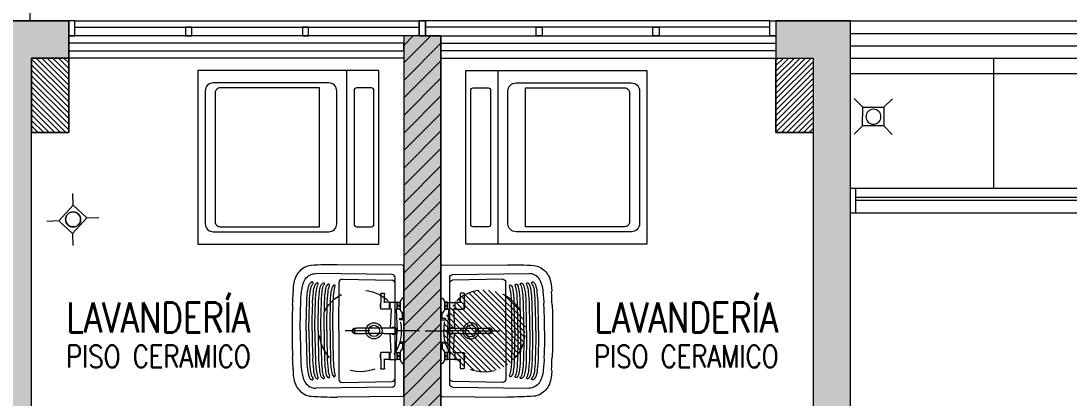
# Model space of a CAD drawing. Header units: millimetres. Extents: x 3738 to 3833, y 1327 to 1657.
# Drawn here: x 3777.279 to 3781.503, y 1494.067 to 1495.588 of the extents above; entities that cross this region are included whole.
import ezdxf
from ezdxf.enums import TextEntityAlignment as Align
from ezdxf.xclip import XClip

# ---------------------------------------------------------------- set-up
doc = ezdxf.new("R2010")
doc.units = ezdxf.units.MM
doc.header["$XCLIPFRAME"] = 2
doc.set_wipeout_variables(frame=1)
for name, pattern in [('ACAD_ISO07W100', [3, 0, -3]), ('DASHDOT', [1, 0.5, -0.25, 0, -0.25]), ('HIDDEN2', [0.1875, 0.125, -0.0625]), ('X-REF_DP_Arquitectura$0$HIDDEN', [0.375, 0.25, -0.125])]:
    doc.linetypes.add(name, pattern=pattern)
doc.layers.get('0').update_dxf_attribs({"color": 251, "lineweight": 9})
for name, color, linetype, lineweight in [('A-07', 251, 'Continuous', 13), ('A-BARANDAS', 251, 'Continuous', 13), ('A-COCINAS-LAV', 251, 'Continuous', 13), ('A-HATCH', 251, 'Continuous', 13), ('A-MOBILIARIO', 251, 'Continuous', 13), ('A-MURO BAJO', 251, 'Continuous', 13), ('A-MUROS', 251, 'Continuous', 13), ('A-TEXTO-ACABADO PISO', 251, 'Continuous', 13), ('A-TEXTO-AMBIENTE', 251, 'Continuous', 13), ('A_20_Estructuras', 251, 'Continuous', 13), ('A_30_DispositivosSanit', 251, 'Continuous', 13), ('A_50_TextoAmbiente', 251, 'Continuous', 13), ('A_50_Vigas', 251, 'X-REF_DP_Arquitectura$0$HIDDEN', 13), ('A_60_HatchEstructuras', 251, 'Continuous', 13), ('DLP_MOBILIARIO FIJO', 251, 'Continuous', 13), ('MURO CF 120', 251, 'Continuous', 13), ('MURO CF 60', 251, 'Continuous', 13)]:
    doc.layers.add(name, color=color, linetype=linetype, lineweight=lineweight)
doc.styles.add('ROMANS', font='romans.shx', dxfattribs={"width": 0.8})

# ---------------------------------------------------------------- blocks, each defined once
blk = doc.blocks.new('TRAZO 2')
at = {"layer": 'A-HATCH'}
blk.add_lwpolyline([(65.6745, 142.2588), (66.9205, 141.9821), (67.1264, 142.9013), (67.3485, 142.8495, 0.099711), (67.7331, 141.2778, 0.257304), (69.6096, 139.8671, 0.13775), (71.3236, 140.2015, 0.129174), (73.5221, 142.1857, 0.104349), (74.6844, 145.0037, 0.124556), (74.561, 147.5253, 0.208461), (73.2322, 149.1385, 0.052972), (72.7817, 149.2982), (67.5273, 150.5264), (68.8822, 156.5832), (69.81, 156.3753)], format="xyb", dxfattribs=at)
blk = doc.blocks.new('A$C9f73720c')
at = {"rotation": 0.00873130886672623}
blk.add_blockref('TRAZO 2', (-32.2017, -30.593, 0), dxfattribs=at)
blk = doc.blocks.new('ESTRUC_P1')
at = {"layer": 'A_60_HatchEstructuras'}
h = blk.add_hatch(color=256, dxfattribs=at)
h.dxf.hatch_style = 1
h.paths.add_polyline_path([(9.15, -0.06), (9, -0.06), (9, -5.25), (7.35, -5.25), (7.35, -5.95), (7.5, -5.95), (7.5, -5.45), (9, -5.45), (9, -6.325), (10.8, -6.325), (10.8, -5.375), (10.65, -5.375), (10.65, -6.125), (9.15, -6.125)])
h.paths.add_polyline_path([(10.8, 0), (10.5, 0), (10.5, -0.15), (10.65, -0.15), (10.65, -3.225), (10.8, -3.225)])
h.paths.add_polyline_path([(7.5, -0.15), (7.65, -0.15), (7.65, 0), (7.35, 0), (7.35, -3.5), (7.5, -3.5)])
at = {"layer": 'A_20_Estructuras'}
for points in [[(7.5, -0.15), (7.65, -0.15), (7.65, 0), (7.35, 0), (7.35, -3.5), (7.5, -3.5)], [(10.8, 0), (10.5, 0), (10.5, -0.15), (10.65, -0.15), (10.65, -3.225), (10.8, -3.225)], [(9.15, -0.06), (9, -0.06), (9, -5.25), (7.35, -5.25), (7.35, -5.95), (7.5, -5.95), (7.5, -5.45), (9, -5.45), (9, -6.325), (10.8, -6.325), (10.8, -5.375), (10.65, -5.375), (10.65, -6.125), (9.15, -6.125)]]:
    blk.add_lwpolyline(points, close=True, dxfattribs=at)
at = {"layer": 'A_50_Vigas'}
for points in [[(13.75, -0.475), (13.75, 0), (10.8, 0)], [(9, -0.06), (7.65, -0.06)], [(9.15, -0.06), (10.5, -0.06)]]:
    blk.add_lwpolyline(points, dxfattribs=at)
blk = doc.blocks.new('MEZCLADORA-P')
at = {"color": 251, "linetype": 'DASHDOT', "ltscale": 0.07}
blk.add_line((0, 0.2633), (0, -0.2869), dxfattribs=at)
at = {"color": 7}
for p, q in [((-0.1318, 0), (-0.0713, 0)), ((-0.0713, 0), (-0.0713, -0.0048)), ((0.0714, 0), (0.1319, 0)), ((0.1319, 0), (0.1319, -0.0048)), ((-0.1318, 0), (-0.1318, -0.0048)), ((-0.1178, -0.0145), (-0.0853, -0.0145)), ((-0.0875, -0.0265), (-0.1157, -0.0265)), ((-0.1141, -0.0265), (-0.1146, -0.027)), ((-0.0886, -0.027), (-0.1146, -0.027)), ((-0.1146, -0.027), (-0.1146, -0.056)), ((-0.0891, -0.0265), (-0.0886, -0.027)), ((-0.0886, -0.027), (-0.0886, -0.0285)), ((-0.0865, -0.0305), (-0.0015, -0.0262)), ((-0.011, -0.0405), (-0.011, -0.0805)), ((0.086, -0.0304), (0.0015, -0.0262)), ((0.011, -0.0805), (0.011, -0.0405)), ((0.0714, 0), (0.0714, -0.0048)), ((0.0854, -0.0145), (0.1179, -0.0145)), ((0.1157, -0.0265), (0.0875, -0.0265)), ((0.0886, -0.0265), (0.0881, -0.027)), ((0.1151, -0.027), (0.0881, -0.027)), ((0.0881, -0.0285), (0.0881, -0.027)), ((0.0926, -0.0379), (0.0926, -0.0379)), ((0.1146, -0.0265), (0.1151, -0.027)), ((0.1151, -0.056), (0.1151, -0.027)), ((-0.1526, -0.078), (-0.1501, -0.078)), ((-0.1526, -0.093), (-0.1526, -0.078)), ((-0.1242, -0.078), (-0.1501, -0.078)), ((-0.1129, -0.078), (-0.1242, -0.078)), ((-0.0876, -0.057), (-0.1156, -0.057)), ((-0.1156, -0.057), (-0.1156, -0.078)), ((-0.1146, -0.056), (-0.0886, -0.056)), ((-0.1141, -0.0565), (-0.1146, -0.056)), ((-0.0891, -0.0565), (-0.1141, -0.0565)), ((-0.0891, -0.0565), (-0.0886, -0.056)), ((-0.0886, -0.0525), (-0.0886, -0.056)), ((-0.0876, -0.057), (-0.0876, -0.093)), ((-0.0865, -0.0505), (-0.011, -0.0543)), ((-0.011, -0.0805), (-0.011, -0.1514)), ((0.086, -0.0506), (0.011, -0.0543)), ((0.011, -0.0805), (0.011, -0.1514)), ((0.1156, -0.057), (0.0876, -0.057)), ((0.0876, -0.057), (0.0876, -0.093)), ((0.0881, -0.056), (0.0881, -0.0525)), ((0.0881, -0.056), (0.1151, -0.056)), ((0.0886, -0.0565), (0.0881, -0.056)), ((0.1146, -0.0565), (0.0886, -0.0565)), ((0.0896, -0.0565), (0.0896, -0.057)), ((0.1242, -0.078), (0.1129, -0.078)), ((0.1136, -0.0565), (0.1136, -0.057)), ((0.1146, -0.0565), (0.1151, -0.056)), ((0.1156, -0.057), (0.1156, -0.078)), ((0.1501, -0.078), (0.1242, -0.078)), ((0.1501, -0.078), (0.1526, -0.078)), ((0.1526, -0.093), (0.1526, -0.078)), ((-0.1501, -0.093), (-0.1526, -0.093)), ((-0.1501, -0.093), (-0.1242, -0.093)), ((-0.1242, -0.093), (-0.1129, -0.093)), ((-0.1137, -0.093), (-0.1137, -0.0932)), ((-0.0876, -0.093), (-0.1129, -0.093)), ((-0.1031, -0.0954), (-0.1001, -0.0954)), ((-0.0895, -0.093), (-0.0895, -0.0932)), ((0.1129, -0.093), (0.0876, -0.093)), ((0.0895, -0.093), (0.0895, -0.0932)), ((0.1001, -0.0954), (0.1031, -0.0954)), ((0.1129, -0.093), (0.1242, -0.093)), ((0.1137, -0.093), (0.1137, -0.0932)), ((0.1242, -0.093), (0.1501, -0.093)), ((0.1526, -0.093), (0.1501, -0.093)), ((-0.011, -0.1514), (-0.011, -0.1885)), ((0.011, -0.1885), (0.011, -0.1514)), ((-0.011, -0.1885), (-0.011, -0.1905)), ((-0.011, -0.1969), (-0.011, -0.1905)), ((0.011, -0.1885), (0.011, -0.1905)), ((0.011, -0.1969), (0.011, -0.1905))]:
    blk.add_line(p, q, dxfattribs=at)
for centre, radius, start, end in [((-0.1303, -0.0048), 0.0015, 180, 228.4626), ((-0.0982, 0.0315), 0.05, 228.4626, 246.8453), ((-0.1083, -0.0205), 0.0095, 140.8333, 144.6655), ((-0.1083, -0.0205), 0.0095, 215.3345, 219.1667), ((-0.0948, -0.0205), 0.0095, 35.3345, 39.1667), ((-0.0948, -0.0205), 0.0095, 320.8333, 324.6655), ((-0.105, 0.0315), 0.05, 293.1547, 311.5374), ((-0.0728, -0.0048), 0.0015, 311.5374, 0), ((0, -0.0405), 0.0143, 320.0451, 219.9549), ((0, -0.0405), 0.0143, 320.5275, 219.4725), ((0, -0.0405), 0.014, 321.7868, 218.2132), ((0, -0.0405), 0.011, 0, 180), ((0.0729, -0.0048), 0.0015, 180, 228.4626), ((0.105, 0.0315), 0.05, 228.4626, 246.8453), ((0.0949, -0.0205), 0.0095, 140.8333, 144.6655), ((0.0949, -0.0205), 0.0095, 215.3345, 219.1667), ((0.1084, -0.0205), 0.0095, 35.3345, 39.1667), ((0.1084, -0.0205), 0.0095, 320.8333, 324.6655), ((0.0982, 0.0315), 0.05, 293.1547, 311.5374), ((0.1304, -0.0048), 0.0015, 311.5374, 0), ((-0.1127, -0.0932), 0.001, 180, 255.7593), ((-0.1031, -0.0554), 0.04, 255.7593, 270), ((-0.1001, -0.0554), 0.04, 270, 284.2407), ((-0.0905, -0.0932), 0.001, 284.2407, 0), ((0.0905, -0.0932), 0.001, 180, 255.7593), ((0.1001, -0.0554), 0.04, 255.7593, 270), ((0.1031, -0.0554), 0.04, 270, 284.2407), ((0.1127, -0.0932), 0.001, 284.2407, 0)]:
    blk.add_arc(centre, radius, start, end, dxfattribs=at)
for centre, major_axis, ratio, start_param, end_param in [((-0.0016, -0.0243), (0.00195, 0.00019), 0.977728, 4.694416, 4.711947), ((0.0016, -0.0243), (0.00197, -0.00016), 0.989596, 4.695691, 4.715329), ((0, -0.1905), (-0.011, 0), 0.927184, 0, 3.141593), ((0, -0.1905), (0.011, 0), 0.927184, 3.141593, 6.283185)]:
    blk.add_ellipse(centre, major_axis=major_axis, ratio=ratio, start_param=start_param, end_param=end_param, dxfattribs=at)
for points, knots in [([(-0.1161, -0.026), (-0.1161, -0.026), (-0.1161, -0.0259), (-0.1161, -0.0257), (-0.1161, -0.0255), (-0.1161, -0.0251), (-0.1161, -0.0248), (-0.1161, -0.0244), (-0.1161, -0.0242), (-0.1161, -0.0237), (-0.1161, -0.0234), (-0.1161, -0.0228), (-0.1161, -0.0223), (-0.1161, -0.0214), (-0.1161, -0.0209), (-0.1161, -0.0201), (-0.1161, -0.0196), (-0.1161, -0.0187), (-0.1161, -0.0182), (-0.1161, -0.0176), (-0.1161, -0.0173), (-0.1161, -0.0168), (-0.1161, -0.0166), (-0.1161, -0.0162), (-0.1161, -0.0159), (-0.1161, -0.0155), (-0.1161, -0.0153), (-0.1161, -0.0151), (-0.1161, -0.015), (-0.1161, -0.015)], [1.912506, 1.912506, 1.912506, 1.912506, 2.09167, 2.09167, 2.270834, 2.270834, 2.409757, 2.409757, 2.503909, 2.503909, 2.59806, 2.59806, 2.741232, 2.741232, 2.868759, 2.868759, 2.996286, 2.996286, 3.139457, 3.139457, 3.233609, 3.233609, 3.32776, 3.32776, 3.466683, 3.466683, 3.645847, 3.645847, 3.825012, 3.825012, 3.825012, 3.825012]), ([(-0.1088, -0.026), (-0.1083, -0.026), (-0.1078, -0.0259), (-0.1067, -0.0257), (-0.1061, -0.0255), (-0.1053, -0.0251), (-0.1049, -0.0248), (-0.1043, -0.0244), (-0.1041, -0.0242), (-0.1036, -0.0237), (-0.1034, -0.0234), (-0.103, -0.0228), (-0.1028, -0.0223), (-0.1026, -0.0214), (-0.1025, -0.0209), (-0.1025, -0.0201), (-0.1026, -0.0196), (-0.1028, -0.0187), (-0.103, -0.0182), (-0.1034, -0.0176), (-0.1036, -0.0173), (-0.1041, -0.0168), (-0.1043, -0.0166), (-0.1049, -0.0162), (-0.1053, -0.0159), (-0.1061, -0.0155), (-0.1067, -0.0153), (-0.1078, -0.0151), (-0.1083, -0.015), (-0.1088, -0.015), (-0.1094, -0.015), (-0.1099, -0.0151), (-0.111, -0.0153), (-0.1116, -0.0155), (-0.1124, -0.0159), (-0.1128, -0.0162), (-0.1134, -0.0166), (-0.1136, -0.0168), (-0.1141, -0.0173), (-0.1143, -0.0176), (-0.1147, -0.0182), (-0.1149, -0.0187), (-0.1151, -0.0196), (-0.1152, -0.0201), (-0.1152, -0.0209), (-0.1151, -0.0214), (-0.1149, -0.0223), (-0.1147, -0.0228), (-0.1143, -0.0234), (-0.1141, -0.0237), (-0.1136, -0.0242), (-0.1134, -0.0244), (-0.1128, -0.0248), (-0.1124, -0.0251), (-0.1116, -0.0255), (-0.111, -0.0257), (-0.1099, -0.0259), (-0.1094, -0.026), (-0.1088, -0.026)], [1.912506, 1.912506, 1.912506, 1.912506, 2.09167, 2.09167, 2.270834, 2.270834, 2.409757, 2.409757, 2.503909, 2.503909, 2.59806, 2.59806, 2.741232, 2.741232, 2.868759, 2.868759, 2.996286, 2.996286, 3.139457, 3.139457, 3.233609, 3.233609, 3.32776, 3.32776, 3.466683, 3.466683, 3.645847, 3.645847, 3.825012, 3.825012, 3.825012, 4.004176, 4.004176, 4.18334, 4.18334, 4.322263, 4.322263, 4.416415, 4.416415, 4.510566, 4.510566, 4.653737, 4.653737, 4.781264, 4.781264, 4.908792, 4.908792, 5.051963, 5.051963, 5.146114, 5.146114, 5.240266, 5.240266, 5.379189, 5.379189, 5.558353, 5.558353, 5.737517, 5.737517, 5.737517, 5.737517]), ([(-0.0944, -0.026), (-0.0938, -0.026), (-0.0933, -0.0259), (-0.0922, -0.0257), (-0.0916, -0.0255), (-0.0908, -0.0251), (-0.0904, -0.0248), (-0.0898, -0.0244), (-0.0896, -0.0242), (-0.0891, -0.0237), (-0.0889, -0.0234), (-0.0885, -0.0228), (-0.0883, -0.0223), (-0.0881, -0.0214), (-0.088, -0.0209), (-0.088, -0.0201), (-0.0881, -0.0196), (-0.0883, -0.0187), (-0.0885, -0.0182), (-0.0889, -0.0176), (-0.0891, -0.0173), (-0.0896, -0.0168), (-0.0898, -0.0166), (-0.0904, -0.0162), (-0.0908, -0.0159), (-0.0916, -0.0155), (-0.0922, -0.0153), (-0.0933, -0.0151), (-0.0938, -0.015), (-0.0944, -0.015), (-0.0949, -0.015), (-0.0954, -0.0151), (-0.0965, -0.0153), (-0.0971, -0.0155), (-0.0979, -0.0159), (-0.0983, -0.0162), (-0.0989, -0.0166), (-0.0991, -0.0168), (-0.0996, -0.0173), (-0.0998, -0.0176), (-0.1002, -0.0182), (-0.1004, -0.0187), (-0.1006, -0.0196), (-0.1007, -0.0201), (-0.1007, -0.0209), (-0.1006, -0.0214), (-0.1004, -0.0223), (-0.1002, -0.0228), (-0.0998, -0.0234), (-0.0996, -0.0237), (-0.0991, -0.0242), (-0.0989, -0.0244), (-0.0983, -0.0248), (-0.0979, -0.0251), (-0.0971, -0.0255), (-0.0965, -0.0257), (-0.0954, -0.0259), (-0.0949, -0.026), (-0.0944, -0.026)], [-1.912506, -1.912506, -1.912506, -1.912506, -1.733342, -1.733342, -1.554177, -1.554177, -1.415254, -1.415254, -1.321103, -1.321103, -1.226951, -1.226951, -1.08378, -1.08378, -0.956253, -0.956253, -0.828726, -0.828726, -0.685555, -0.685555, -0.591403, -0.591403, -0.497251, -0.497251, -0.358328, -0.358328, -0.179164, -0.179164, 0, 0, 0, 0.179164, 0.179164, 0.358328, 0.358328, 0.497251, 0.497251, 0.591403, 0.591403, 0.685555, 0.685555, 0.828726, 0.828726, 0.956253, 0.956253, 1.08378, 1.08378, 1.226951, 1.226951, 1.321103, 1.321103, 1.415254, 1.415254, 1.554177, 1.554177, 1.733342, 1.733342, 1.912506, 1.912506, 1.912506, 1.912506]), ([(-0.0886, -0.0285), (-0.0886, -0.0287), (-0.0886, -0.0289), (-0.0884, -0.0293), (-0.0883, -0.0295), (-0.0881, -0.0299), (-0.0879, -0.03), (-0.0876, -0.0303), (-0.0874, -0.0303), (-0.0869, -0.0305), (-0.0867, -0.0305), (-0.0865, -0.0305)], [0.0014961, 0.0014961, 0.0014961, 0.0014961, 0.0628341, 0.0628341, 0.1278738, 0.1278738, 0.192655, 0.192655, 0.2586819, 0.2586819, 0.3211409, 0.3211409, 0.3211409, 0.3211409]), ([(-0.0871, -0.015), (-0.0871, -0.015), (-0.0871, -0.0151), (-0.0871, -0.0153), (-0.0871, -0.0155), (-0.0871, -0.0159), (-0.0871, -0.0162), (-0.0871, -0.0166), (-0.0871, -0.0168), (-0.0871, -0.0173), (-0.0871, -0.0176), (-0.0871, -0.0182), (-0.0871, -0.0187), (-0.0871, -0.0196), (-0.0871, -0.0201), (-0.0871, -0.0209), (-0.0871, -0.0214), (-0.0871, -0.0223), (-0.0871, -0.0228), (-0.0871, -0.0234), (-0.0871, -0.0237), (-0.0871, -0.0242), (-0.0871, -0.0244), (-0.0871, -0.0248), (-0.0871, -0.0251), (-0.0871, -0.0255), (-0.0871, -0.0257), (-0.0871, -0.0259), (-0.0871, -0.026), (-0.0871, -0.026)], [0, 0, 0, 0, 0.179164, 0.179164, 0.358328, 0.358328, 0.497251, 0.497251, 0.591403, 0.591403, 0.685555, 0.685555, 0.828726, 0.828726, 0.956253, 0.956253, 1.08378, 1.08378, 1.226951, 1.226951, 1.321103, 1.321103, 1.415254, 1.415254, 1.554177, 1.554177, 1.733342, 1.733342, 1.912506, 1.912506, 1.912506, 1.912506]), ([(0.0014, -0.0262), (0.0014, -0.0262), (0.0014, -0.0262), (0.0015, -0.0262), (0.0015, -0.0262), (0.0015, -0.0262)], [0, 0, 0, 0, 0.003858876, 0.003858876, 0.005459734, 0.005459734, 0.005459734, 0.005459734]), ([(0.086, -0.0305), (0.0862, -0.0305), (0.0864, -0.0304), (0.0869, -0.0303), (0.0871, -0.0302), (0.0874, -0.03), (0.0876, -0.0298), (0.0878, -0.0295), (0.0879, -0.0293), (0.0881, -0.0289), (0.0881, -0.0287), (0.0881, -0.0285)], [0.0009309, 0.0009309, 0.0009309, 0.0009309, 0.0631461, 0.0631461, 0.1284888, 0.1284888, 0.1937028, 0.1937028, 0.260157, 0.260157, 0.3196739, 0.3196739, 0.3196739, 0.3196739]), ([(0.0871, -0.026), (0.0871, -0.026), (0.0871, -0.0259), (0.0871, -0.0257), (0.0871, -0.0255), (0.0871, -0.0251), (0.0871, -0.0248), (0.0871, -0.0244), (0.0871, -0.0242), (0.0871, -0.0237), (0.0871, -0.0234), (0.0871, -0.0228), (0.0871, -0.0223), (0.0871, -0.0214), (0.0871, -0.0209), (0.0871, -0.0201), (0.0871, -0.0196), (0.0871, -0.0187), (0.0871, -0.0182), (0.0871, -0.0176), (0.0871, -0.0173), (0.0871, -0.0168), (0.0871, -0.0166), (0.0871, -0.0162), (0.0871, -0.0159), (0.0871, -0.0155), (0.0871, -0.0153), (0.0871, -0.0151), (0.0871, -0.015), (0.0871, -0.015)], [1.912506, 1.912506, 1.912506, 1.912506, 2.09167, 2.09167, 2.270834, 2.270834, 2.409757, 2.409757, 2.503909, 2.503909, 2.59806, 2.59806, 2.741232, 2.741232, 2.868759, 2.868759, 2.996286, 2.996286, 3.139457, 3.139457, 3.233609, 3.233609, 3.32776, 3.32776, 3.466683, 3.466683, 3.645847, 3.645847, 3.825012, 3.825012, 3.825012, 3.825012]), ([(0.0944, -0.026), (0.0949, -0.026), (0.0954, -0.0259), (0.0965, -0.0257), (0.0971, -0.0255), (0.0979, -0.0251), (0.0983, -0.0248), (0.0989, -0.0244), (0.0991, -0.0242), (0.0996, -0.0237), (0.0998, -0.0234), (0.1002, -0.0228), (0.1004, -0.0223), (0.1006, -0.0214), (0.1007, -0.0209), (0.1007, -0.0201), (0.1006, -0.0196), (0.1004, -0.0187), (0.1002, -0.0182), (0.0998, -0.0176), (0.0996, -0.0173), (0.0991, -0.0168), (0.0989, -0.0166), (0.0983, -0.0162), (0.0979, -0.0159), (0.0971, -0.0155), (0.0965, -0.0153), (0.0954, -0.0151), (0.0949, -0.015), (0.0944, -0.015), (0.0938, -0.015), (0.0933, -0.0151), (0.0922, -0.0153), (0.0916, -0.0155), (0.0908, -0.0159), (0.0904, -0.0162), (0.0898, -0.0166), (0.0896, -0.0168), (0.0891, -0.0173), (0.0889, -0.0176), (0.0885, -0.0182), (0.0883, -0.0187), (0.0881, -0.0196), (0.088, -0.0201), (0.088, -0.0209), (0.0881, -0.0214), (0.0883, -0.0223), (0.0885, -0.0228), (0.0889, -0.0234), (0.0891, -0.0237), (0.0896, -0.0242), (0.0898, -0.0244), (0.0904, -0.0248), (0.0908, -0.0251), (0.0916, -0.0255), (0.0922, -0.0257), (0.0933, -0.0259), (0.0938, -0.026), (0.0944, -0.026)], [1.912506, 1.912506, 1.912506, 1.912506, 2.09167, 2.09167, 2.270834, 2.270834, 2.409757, 2.409757, 2.503909, 2.503909, 2.59806, 2.59806, 2.741232, 2.741232, 2.868759, 2.868759, 2.996286, 2.996286, 3.139457, 3.139457, 3.233609, 3.233609, 3.32776, 3.32776, 3.466683, 3.466683, 3.645847, 3.645847, 3.825012, 3.825012, 3.825012, 4.004176, 4.004176, 4.18334, 4.18334, 4.322263, 4.322263, 4.416415, 4.416415, 4.510566, 4.510566, 4.653737, 4.653737, 4.781264, 4.781264, 4.908792, 4.908792, 5.051963, 5.051963, 5.146114, 5.146114, 5.240266, 5.240266, 5.379189, 5.379189, 5.558353, 5.558353, 5.737517, 5.737517, 5.737517, 5.737517]), ([(0.1088, -0.026), (0.1094, -0.026), (0.1099, -0.0259), (0.111, -0.0257), (0.1116, -0.0255), (0.1124, -0.0251), (0.1128, -0.0248), (0.1134, -0.0244), (0.1136, -0.0242), (0.1141, -0.0237), (0.1143, -0.0234), (0.1147, -0.0228), (0.1149, -0.0223), (0.1151, -0.0214), (0.1152, -0.0209), (0.1152, -0.0201), (0.1151, -0.0196), (0.1149, -0.0187), (0.1147, -0.0182), (0.1143, -0.0176), (0.1141, -0.0173), (0.1136, -0.0168), (0.1134, -0.0166), (0.1128, -0.0162), (0.1124, -0.0159), (0.1116, -0.0155), (0.111, -0.0153), (0.1099, -0.0151), (0.1094, -0.015), (0.1088, -0.015), (0.1083, -0.015), (0.1078, -0.0151), (0.1067, -0.0153), (0.1061, -0.0155), (0.1053, -0.0159), (0.1049, -0.0162), (0.1043, -0.0166), (0.1041, -0.0168), (0.1036, -0.0173), (0.1034, -0.0176), (0.103, -0.0182), (0.1028, -0.0187), (0.1026, -0.0196), (0.1025, -0.0201), (0.1025, -0.0209), (0.1026, -0.0214), (0.1028, -0.0223), (0.103, -0.0228), (0.1034, -0.0234), (0.1036, -0.0237), (0.1041, -0.0242), (0.1043, -0.0244), (0.1049, -0.0248), (0.1053, -0.0251), (0.1061, -0.0255), (0.1067, -0.0257), (0.1078, -0.0259), (0.1083, -0.026), (0.1088, -0.026)], [-1.912506, -1.912506, -1.912506, -1.912506, -1.733342, -1.733342, -1.554177, -1.554177, -1.415254, -1.415254, -1.321103, -1.321103, -1.226951, -1.226951, -1.08378, -1.08378, -0.956253, -0.956253, -0.828726, -0.828726, -0.685555, -0.685555, -0.591403, -0.591403, -0.497251, -0.497251, -0.358328, -0.358328, -0.179164, -0.179164, 0, 0, 0, 0.179164, 0.179164, 0.358328, 0.358328, 0.497251, 0.497251, 0.591403, 0.591403, 0.685555, 0.685555, 0.828726, 0.828726, 0.956253, 0.956253, 1.08378, 1.08378, 1.226951, 1.226951, 1.321103, 1.321103, 1.415254, 1.415254, 1.554177, 1.554177, 1.733342, 1.733342, 1.912506, 1.912506, 1.912506, 1.912506]), ([(0.1161, -0.015), (0.1161, -0.015), (0.1161, -0.0151), (0.1161, -0.0153), (0.1161, -0.0155), (0.1161, -0.0159), (0.1161, -0.0162), (0.1161, -0.0166), (0.1161, -0.0168), (0.1161, -0.0173), (0.1161, -0.0176), (0.1161, -0.0182), (0.1161, -0.0187), (0.1161, -0.0196), (0.1161, -0.0201), (0.1161, -0.0209), (0.1161, -0.0214), (0.1161, -0.0223), (0.1161, -0.0228), (0.1161, -0.0234), (0.1161, -0.0237), (0.1161, -0.0242), (0.1161, -0.0244), (0.1161, -0.0248), (0.1161, -0.0251), (0.1161, -0.0255), (0.1161, -0.0257), (0.1161, -0.0259), (0.1161, -0.026), (0.1161, -0.026)], [0, 0, 0, 0, 0.179164, 0.179164, 0.358328, 0.358328, 0.497251, 0.497251, 0.591403, 0.591403, 0.685555, 0.685555, 0.828726, 0.828726, 0.956253, 0.956253, 1.08378, 1.08378, 1.226951, 1.226951, 1.321103, 1.321103, 1.415254, 1.415254, 1.554177, 1.554177, 1.733342, 1.733342, 1.912506, 1.912506, 1.912506, 1.912506]), ([(-0.0865, -0.0505), (-0.0867, -0.0505), (-0.0869, -0.0505), (-0.0873, -0.0507), (-0.0875, -0.0507), (-0.0879, -0.051), (-0.0881, -0.0511), (-0.0883, -0.0515), (-0.0884, -0.0517), (-0.0886, -0.0521), (-0.0886, -0.0523), (-0.0886, -0.0525)], [0, 0, 0, 0, 0.0632739, 0.0632739, 0.1284986, 0.1284986, 0.1931331, 0.1931331, 0.2588948, 0.2588948, 0.322347, 0.322347, 0.322347, 0.322347]), ([(0.0881, -0.0525), (0.0881, -0.0523), (0.0881, -0.0521), (0.0879, -0.0517), (0.0878, -0.0515), (0.0876, -0.0512), (0.0874, -0.051), (0.0871, -0.0508), (0.0869, -0.0507), (0.0864, -0.0506), (0.0862, -0.0505), (0.086, -0.0505)], [0.0009616, 0.0009616, 0.0009616, 0.0009616, 0.0627142, 0.0627142, 0.1276947, 0.1276947, 0.1924362, 0.1924362, 0.2584085, 0.2584085, 0.3218037, 0.3218037, 0.3218037, 0.3218037]), ([(0.011, -0.1969), (0.011, -0.198), (0.0108, -0.199), (0.0101, -0.2011), (0.0095, -0.2021), (0.0082, -0.2038), (0.0073, -0.2046), (0.0054, -0.2059), (0.0043, -0.2064), (0.0021, -0.207), (0.0009, -0.2072), (-0.0015, -0.2071), (-0.0026, -0.2069), (-0.0048, -0.2062), (-0.0059, -0.2056), (-0.0077, -0.2042), (-0.0085, -0.2034), (-0.0098, -0.2016), (-0.0103, -0.2006), (-0.0109, -0.1987), (-0.011, -0.1978), (-0.011, -0.1969)], [4.328417, 4.328417, 4.328417, 4.328417, 4.64395, 4.64395, 4.960575, 4.960575, 5.279717, 5.279717, 5.601363, 5.601363, 5.924602, 5.924602, 6.248311, 6.248311, 6.571371, 6.571371, 6.892655, 6.892655, 7.211325, 7.211325, 7.470009, 7.470009, 7.470009, 7.470009])]:
    blk.add_open_spline(points, degree=3, knots=knots, dxfattribs=at)
for points in [[(-0.093, -0.0371), (-0.093, -0.0371), (-0.093, -0.0371), (-0.093, -0.0371)], [(-0.0015, -0.0262), (-0.0015, -0.0262), (-0.0015, -0.0262), (-0.0015, -0.0262)], [(-0.0015, -0.0262), (-0.0015, -0.0262), (-0.0014, -0.0262), (-0.0014, -0.0262)], [(0.0015, -0.0262), (0.0015, -0.0262), (0.0015, -0.0262), (0.0015, -0.0262)], [(-0.0886, -0.0525), (-0.0886, -0.0525), (-0.0886, -0.0525), (-0.0886, -0.0525)], [(-0.0865, -0.0505), (-0.0865, -0.0505), (-0.0865, -0.0505), (-0.0865, -0.0505)], [(0.0881, -0.0525), (0.0881, -0.0525), (0.0881, -0.0525), (0.0881, -0.0525)]]:
    blk.add_open_spline(points, degree=3, dxfattribs=at)
blk = doc.blocks.new('LAV-AMAZ-LAV_01')
blk.add_wipeout([(0.26, 0), (0.2622, -0.0005), (0.2636, -0.0015), (0.2646, -0.0029), (0.265, -0.005), (0.2669, -0.2686), (0.2669, -0.2806), (0.2668, -0.3016), (0.2663, -0.3212), (0.2658, -0.3369), (0.2649, -0.3544), (0.2637, -0.3738), (0.2622, -0.3835), (0.2599, -0.3912), (0.256, -0.3998), (0.2526, -0.4053), (0.248, -0.4118), (0.2384, -0.4219), (0.2336, -0.426), (0.2274, -0.4303), (0.2218, -0.4337), (0.2153, -0.4368), (0.2095, -0.4389), (0.2006, -0.4416), (0.191, -0.4437), (0.1829, -0.445), (0.1696, -0.4461), (0.165, -0.4462), (0.1572, -0.4459), (0.1314, -0.4466), (0.1057, -0.4481), (0.0834, -0.4489), (0.0611, -0.4495), (0.0413, -0.4498), (0.0031, -0.45), (-0.0305, -0.4499), (-0.0611, -0.4495), (-0.0834, -0.4489), (-0.1057, -0.4481), (-0.1314, -0.4466), (-0.1572, -0.4459), (-0.165, -0.4462), (-0.1772, -0.4456), (-0.1867, -0.4445), (-0.1955, -0.4428), (-0.2037, -0.4407), (-0.2104, -0.4386), (-0.2153, -0.4368), (-0.223, -0.433), (-0.231, -0.4279), (-0.2384, -0.4219), (-0.245, -0.4153), (-0.2509, -0.4079), (-0.2556, -0.4005), (-0.2593, -0.3928), (-0.2612, -0.3876), (-0.2627, -0.3815), (-0.2637, -0.3738), (-0.2647, -0.3576), (-0.2655, -0.3419), (-0.2661, -0.3284), (-0.2663, -0.3212), (-0.2667, -0.3081), (-0.2669, -0.2902), (-0.2669, -0.2686), (-0.2665, -0.2127), (-0.266, -0.1368), (-0.265, -0.005), (-0.2647, -0.0032), (-0.2636, -0.0015), (-0.2621, -0.0004), (-0.26, 0)])
for p, q in [((0.26, 0), (-0.26, 0)), ((-0.265, -0.005), (-0.2669, -0.2686)), ((0.2151, -0.035), (-0.2151, -0.035)), ((0.265, -0.005), (0.2669, -0.2686)), ((-0.2271, -0.0469), (-0.2308, -0.3547)), ((-0.208, -0.2488), (-0.2042, -0.0468)), ((0.208, -0.2488), (0.2042, -0.0468)), ((0.2271, -0.0469), (0.2308, -0.3547)), ((0, -0.261), (-0.196, -0.261)), ((0, -0.261), (0.196, -0.261))]:
    blk.add_line(p, q)
at = {"color": 7}
for points in [[(-0.0001, -0.286, -0.004924), (-0.06, -0.2855, -0.005443), (-0.1041, -0.2841, -0.041272), (-0.157, -0.281, -0.059773), (-0.1802, -0.2762, -0.37117)], [(-0.0001, -0.297, -0.004924), (-0.06, -0.2965, -0.005443), (-0.1041, -0.2951, -0.041272), (-0.157, -0.292, -0.045554), (-0.1778, -0.2875)], [(0.0001, -0.286, 0.004924), (0.06, -0.2855, 0.005443), (0.1041, -0.2841, 0.041272), (0.157, -0.281, 0.059773), (0.1802, -0.2762, 0.37117)], [(0.0001, -0.297, 0.004924), (0.06, -0.2965, 0.005443), (0.1041, -0.2951, 0.041272), (0.157, -0.292, 0.045554), (0.1778, -0.2875)], [(-0.0001, -0.334, -0.004924), (-0.06, -0.3335, -0.005443), (-0.1041, -0.3321, -0.041272), (-0.157, -0.329, -0.078711), (-0.1799, -0.3243, -0.062731), (-0.1859, -0.3211, -0.37117)], [(-0.0001, -0.345, -0.004924), (-0.06, -0.3445, -0.005443), (-0.1041, -0.3431, -0.041272), (-0.157, -0.34, -0.078711), (-0.1799, -0.3353, -0.054156), (-0.1851, -0.3326, -0.37117)], [(-0.0001, -0.321, -0.004924), (-0.06, -0.3205, -0.005443), (-0.1041, -0.3191, -0.041272), (-0.157, -0.316, -0.068069), (-0.1833, -0.3101, -0.158546)], [(-0.0001, -0.31, -0.004924), (-0.06, -0.3095, -0.005443), (-0.1041, -0.3081, -0.041272), (-0.157, -0.305, -0.066903), (-0.1829, -0.2992, -0.004021)], [(0.0001, -0.31, 0.004924), (0.06, -0.3095, 0.005443), (0.1041, -0.3081, 0.041272), (0.157, -0.305, 0.066903), (0.1829, -0.2992, 0.004021)], [(0.0001, -0.321, 0.004924), (0.06, -0.3205, 0.005443), (0.1041, -0.3191, 0.041272), (0.157, -0.316, 0.068069), (0.1833, -0.3101, 0.158546)], [(0.0001, -0.334, 0.004924), (0.06, -0.3335, 0.005443), (0.1041, -0.3321, 0.041272), (0.157, -0.329, 0.078711), (0.1799, -0.3243, 0.062731), (0.1859, -0.3211, 0.37117)], [(0.0001, -0.345, 0.004924), (0.06, -0.3445, 0.005443), (0.1041, -0.3431, 0.041272), (0.157, -0.34, 0.078711), (0.1799, -0.3353, 0.054156), (0.1851, -0.3326, 0.37117)], [(-0.0001, -0.393, -0.004924), (-0.06, -0.3925, -0.005443), (-0.1041, -0.3911, -0.041272), (-0.157, -0.388, -0.064512), (-0.1851, -0.3816, -0.157603), (-0.1966, -0.3724)], [(-0.0001, -0.369, -0.004924), (-0.06, -0.3685, -0.005443), (-0.1041, -0.3671, -0.041272), (-0.157, -0.364, -0.068174), (-0.1834, -0.358, -0.157546), (-0.1925, -0.3517, -0.375783)], [(-0.0001, -0.382, -0.004924), (-0.06, -0.3815, -0.005443), (-0.1041, -0.3801, -0.041272), (-0.157, -0.377, -0.068174), (-0.1834, -0.371, -0.088848), (-0.1902, -0.3667, -0.37117)], [(-0.0001, -0.358, -0.004924), (-0.06, -0.3575, -0.005443), (-0.1041, -0.3561, -0.041272), (-0.157, -0.353, -0.068174), (-0.1834, -0.347, -0.012686), (-0.1882, -0.3447)], [(0.0001, -0.358, 0.004924), (0.06, -0.3575, 0.005443), (0.1041, -0.3561, 0.041272), (0.157, -0.353, 0.068174), (0.1834, -0.347, 0.012686), (0.1882, -0.3447)], [(0.0001, -0.369, 0.004924), (0.06, -0.3685, 0.005443), (0.1041, -0.3671, 0.041272), (0.157, -0.364, 0.068174), (0.1834, -0.358, 0.157546), (0.1925, -0.3517, 0.375783)], [(0.0001, -0.382, 0.004924), (0.06, -0.3815, 0.005443), (0.1041, -0.3801, 0.041272), (0.157, -0.377, 0.068174), (0.1834, -0.371, 0.088848), (0.1902, -0.3667, 0.37117)], [(0.0001, -0.393, 0.004924), (0.06, -0.3925, 0.005443), (0.1041, -0.3911, 0.041272), (0.157, -0.388, 0.064512), (0.1851, -0.3816, 0.157603), (0.1966, -0.3724)]]:
    blk.add_lwpolyline(points, format="xyb", dxfattribs=at)
for points in [[(0, -0.417, -0.004925), (-0.0604, -0.4165, -0.00535), (-0.1043, -0.4151, -0.04023), (-0.1597, -0.4119, -0.10491), (-0.2087, -0.3967, -0.253945), (-0.2308, -0.3547, -0.253945)], [(0, -0.417, 0.004925), (0.0604, -0.4165, 0.00535), (0.1043, -0.4151, 0.04023), (0.1597, -0.4119, 0.10491), (0.2087, -0.3967, 0.253945), (0.2308, -0.3547, 0.253945)], [(-0.0611, -0.4495, 0.004927), (0, -0.45, 0.004927), (0.0611, -0.4495, 0.004927)]]:
    blk.add_lwpolyline(points, format="xyb")
for radius in [0.0325, 0.0225]:
    blk.add_circle((0, -0.12), radius)
for centre, radius, start, end in [((-0.26, -0.005), 0.005, 90, 179.5983), ((0.26, -0.005), 0.005, 0.4017, 90), ((-0.2151, -0.047), 0.012, 90, 179.3199), ((-0.1922, -0.047), 0.012, 90, 178.9249), ((0.1922, -0.047), 0.012, 1.0751, 90), ((0.2151, -0.047), 0.012, 0.6801, 90), ((-0.196, -0.249), 0.012, 178.9249, 270), ((0.196, -0.249), 0.012, 270, 1.0751), ((1.0777, -0.2806), 1.3446, 179.4878, 183.9734), ((-1.0777, -0.2806), 1.3446, 356.0266, 0.5122), ((-0.2016, -0.3694), 0.0623, 183.9734, 209.8873), ((0.2016, -0.3694), 0.0623, 330.1127, 356.0266), ((-0.1812, -0.3586), 0.0853, 209.3798, 246.4528), ((0.1812, -0.3586), 0.0853, 293.5472, 330.6202), ((-0.165, -0.3061), 0.14, 248.9414, 273.2067), ((-0.1653, -1.2669), 0.821, 85.8335, 89.4318), ((-0.0188, 1.6329), 2.0828, 267.6113, 268.8381), ((0.0188, 1.6329), 2.0828, 271.1619, 272.3887), ((0.1653, -1.2669), 0.821, 90.5682, 94.1665), ((0.165, -0.3061), 0.14, 266.7933, 291.0586)]:
    blk.add_arc(centre, radius, start, end)
for centre, radius, start, end in [((-0.1812, -0.2801), 0.00402, 67.2152, 203.9492), ((-0.1728, -0.2741), 0.0143, 212.1454, 249.2708), ((0.1728, -0.2741), 0.0143, 290.7292, 327.8546), ((0.1812, -0.2801), 0.00402, 336.0508, 112.7848), ((-0.1843, -0.3232), 0.00817, 170.8884, 211.776), ((-0.189, -0.3225), 0.00344, 23.6624, 170.8884), ((-0.1807, -0.321), 0.0124, 211.776, 249.2633), ((-0.1848, -0.3029), 0.00409, 62.4907, 198.722), ((-0.1792, -0.3009), 0.01, 198.722, 245.4682), ((0.1848, -0.3029), 0.00409, 341.278, 117.5093), ((0.1792, -0.3009), 0.01, 294.5318, 341.278), ((0.1807, -0.321), 0.0124, 290.7367, 328.224), ((0.189, -0.3225), 0.00344, 9.1116, 156.3376), ((0.1843, -0.3232), 0.00817, 328.224, 9.1116), ((-0.1935, -0.3694), 0.00427, 39.8792, 224.315), ((-0.1898, -0.3485), 0.00418, 67.1844, 229.4438), ((0.1898, -0.3485), 0.00418, 310.5562, 112.8156), ((0.1935, -0.3694), 0.00427, 315.685, 140.1208)]:
    blk.add_arc(centre, radius, start, end, dxfattribs=at)
blk.add_blockref('MEZCLADORA-P', (0, 0))
blk = doc.blocks.new('LAV-SEC')
blk.add_wipeout([(-0.35, 0), (-0.35, -0.73), (0.35, -0.73), (0.35, 0)])
blk.add_line((0.35, -0.13), (-0.35, -0.13))
blk.add_lwpolyline([(0.35, 0), (-0.35, 0), (-0.35, -0.73), (0.35, -0.73)], close=True)
at = {"color": 251}
for points in [[(0.27, -0.02), (-0.27, -0.02, 0.414214), (-0.28, -0.03), (-0.28, -0.09, 0.414214), (-0.27, -0.1), (0.27, -0.1, 0.414214), (0.28, -0.09), (0.28, -0.03, 0.414214)], [(0.28, -0.24), (-0.28, -0.24), (-0.28, -0.64, 0.414214), (-0.26, -0.66), (0.26, -0.66, 0.414214), (0.28, -0.64)]]:
    blk.add_lwpolyline(points, format="xyb", close=True, dxfattribs=at)
blk.add_lwpolyline([(-0.3, -0.6677, 0.414214), (-0.2677, -0.7), (0.2677, -0.7, 0.414214), (0.3, -0.6677), (0.3, -0.2023, 0.414214), (0.2677, -0.17), (-0.2677, -0.17, 0.414214), (-0.3, -0.2023)], format="xyb", close=True)
blk = doc.blocks.new('TERMA')
at = {"layer": 'A-HATCH', "linetype": 'HIDDEN2', "ltscale": 0.3}
h = blk.add_hatch(dxfattribs=at)
h.set_pattern_fill('ANSI31', color=256, scale=0.005)
h.set_pattern_definition([(45, (-212.033513, -158.478632), (-0.01122532015, 0.01122532015), [])])
edge = h.paths.add_edge_path()
edge.add_arc((-0.175, 0), 0.165, 0, 360)
at = {"linetype": 'Continuous', "ltscale": 0.3}
blk.add_line((0, 0.045), (0, -0.045), dxfattribs=at)
for points in [[(-0.0178, 0.05), (-0.005, 0.05), (-0.005, 0.075), (0, 0.075), (0, 0.045), (-0.0163, 0.045)], [(-0.0178, -0.05), (-0.005, -0.05), (-0.005, -0.075), (0, -0.075), (0, -0.045), (-0.0163, -0.045)]]:
    blk.add_lwpolyline(points, close=True, dxfattribs=at)
at = {"color": 2, "linetype": 'HIDDEN2', "ltscale": 0.3}
blk.add_circle((-0.175, 0), 0.165, dxfattribs=at)
blk = doc.blocks.new('DPTO 75.2')
at = {"layer": 'A-HATCH'}
h = blk.add_hatch(dxfattribs=at)
h.set_pattern_fill('ANSI31', color=256, scale=0.005)
h.paths.add_polyline_path([(-0.15, 5.875), (-0.3, 5.875), (-0.3, 6.175), (-0.15, 6.175)])
h = blk.add_hatch(dxfattribs=at)
h.set_pattern_fill('_USER', color=256, scale=0.6, double=1, pattern_type=0)
h.set_pattern_definition([(0, (-1e-06, 6.175), (0, 0.6), []), (90, (-1e-06, 6.175), (-0.6, 4e-17), [])])
h.paths.add_polyline_path([(0, 6.175), (0, 5.65), (2.8, 5.65), (2.8, 6.175)])
at = {"elevation": 0}
blk.add_lwpolyline([(-0.3, 6.205), (-1.65, 6.205), (-1.65, 6.235), (-0.3, 6.235)], close=True, dxfattribs=at)
at = {"layer": 'A-BARANDAS', "elevation": 0}
for points in [[(0, 6.275), (2.9, 6.275), (2.9, 5.85)], [(0, 6.225), (2.85, 6.225), (2.85, 5.85)]]:
    blk.add_lwpolyline(points, dxfattribs=at)
at = {"layer": 'A-HATCH', "elevation": 0}
blk.add_lwpolyline([(-0.15, 5.875), (-0.3, 5.875), (-0.3, 6.175), (-0.15, 6.175)], close=True, dxfattribs=at)
at = {"layer": 'A-MOBILIARIO'}
for p, q in [((-0.325, 6.325, 0), (-1.7125, 6.325, 0)), ((-0.325, 6.3, 0), (-1.7125, 6.3, 0))]:
    blk.add_line(p, q, dxfattribs=at)
at = {"layer": 'A-MOBILIARIO', "elevation": 0}
for points in [[(-1.7375, 6.265), (-1.7125, 6.265), (-1.7125, 6.325), (-1.7375, 6.325)], [(-1.2417, 6.265), (-1.2667, 6.265), (-1.2667, 6.3), (-1.2417, 6.3)], [(-0.7708, 6.265), (-0.7958, 6.265), (-0.7958, 6.3), (-0.7708, 6.3)], [(-0.3, 6.265), (-0.325, 6.265), (-0.325, 6.325), (-0.3, 6.325)]]:
    blk.add_lwpolyline(points, close=True, dxfattribs=at)
at = {"layer": 'A-MURO BAJO'}
for p, q in [((-1.65, 6.265, 0), (-0.3, 6.265, 0)), ((-1.65, 6.175, 0), (-0.3, 6.175, 0))]:
    blk.add_line(p, q, dxfattribs=at)
at = {"layer": 'A-MURO BAJO', "color": 7}
for p, q in [((0.02, 5.65, 0), (2.78, 5.65, 0)), ((2.78, 5.55, 0), (0.02, 5.55, 0))]:
    blk.add_line(p, q, dxfattribs=at)
at = {"layer": 'A-MURO BAJO', "color": 4, "elevation": 0}
for points in [[(0, 6.325), (2.95, 6.325)], [(0, 6.175), (2.8, 6.175), (2.8, 5.85)]]:
    blk.add_lwpolyline(points, dxfattribs=at)
at = {"layer": 'A-MUROS'}
for p, q in [((-0.3, 6.325, 0), (-0.3, 6.175, 0)), ((-0.3, 6.325, 0), (-0.3, 5.875, 0)), ((0, 6.325, 0), (-0.3, 6.325, 0)), ((0, 3.1, 0), (0, 6.325, 0)), ((-1.7375, 6.265, 0), (-1.65, 6.265, 0)), ((-0.3, 5.875, 0), (-0.15, 5.875, 0)), ((-0.15, 5.875, 0), (-0.15, 3.1, 0))]:
    blk.add_line(p, q, dxfattribs=at)
at = {"layer": 'DLP_MOBILIARIO FIJO', "color": 6, "elevation": 0}
blk.add_lwpolyline([(0.02, 5.55), (0, 5.55), (0, 5.65), (0.02, 5.65)], close=True, dxfattribs=at)
at = {"layer": 'DLP_MOBILIARIO FIJO', "elevation": 0}
blk.add_lwpolyline([(1.46, 5.6125), (0.02, 5.6125), (0.02, 5.6025), (1.46, 5.6025)], close=True, dxfattribs=at)
at = {"layer": 'A-COCINAS-LAV', "xscale": -1.000000000000003, "rotation": 90}
blk.add_blockref('LAV-SEC', (-1.55, 5.775, 0), dxfattribs=at)
at = {"layer": 'A-COCINAS-LAV', "extrusion": (4.4911e-08, 3.60233e-08, -1), "zscale": -1, "rotation": 269.9998471134332}
blk.add_blockref('LAV-AMAZ-LAV_01', (1.65, 5.075, 0), dxfattribs=at)
at = {"layer": 'A-MUROS'}
blk.add_line((-1.65, 6.265, 0), (-1.65, 0.2, 0), dxfattribs=at)
at = {"xscale": -1}
blk.add_blockref('TERMA', (-1.65, 5.075, 0), dxfattribs=at)
blk = doc.blocks.new('DPTO 65')
at = {"layer": 'A-HATCH'}
h = blk.add_hatch(dxfattribs=at)
h.set_pattern_fill('ANSI31', color=256, scale=0.005)
h.set_pattern_definition([(45, (-50.050001, -4.05), (-0.01122532, 0.01122532), [])])
h.paths.add_polyline_path([(-8.85, 6.55), (-9, 6.55), (-9, 6.85), (-8.85, 6.85)])
at = {"elevation": 0}
blk.add_lwpolyline([(-9, 6.88), (-10.35, 6.88), (-10.35, 6.91), (-9, 6.91)], close=True, dxfattribs=at)
at = {"layer": 'A-HATCH'}
blk.add_lwpolyline([(-8.85, 6.55), (-9, 6.55), (-9, 6.85), (-8.85, 6.85)], close=True, dxfattribs=at)
at = {"layer": 'A-MOBILIARIO'}
for p, q in [((-9.025, 7, 0), (-10.4125, 7, 0)), ((-9.025, 6.975, 0), (-10.4125, 6.975, 0))]:
    blk.add_line(p, q, dxfattribs=at)
for points in [[(-10.4375, 6.94), (-10.4125, 6.94), (-10.4125, 7), (-10.4375, 7)], [(-9.9417, 6.94), (-9.9667, 6.94), (-9.9667, 6.975), (-9.9417, 6.975)], [(-9.4708, 6.94), (-9.4958, 6.94), (-9.4958, 6.975), (-9.4708, 6.975)], [(-9, 6.94), (-9.025, 6.94), (-9.025, 7), (-9, 7)]]:
    blk.add_lwpolyline(points, close=True, dxfattribs=at)
at = {"layer": 'A-MURO BAJO'}
for p, q in [((-10.35, 6.94, 0), (-9, 6.94, 0)), ((-10.35, 6.85, 0), (-9, 6.85, 0))]:
    blk.add_line(p, q, dxfattribs=at)
at = {"layer": 'A-MUROS'}
for p, q in [((-9, 7), (-8.7, 7)), ((-9, 7), (-9, 6.55)), ((-10.4375, 6.94), (-10.35, 6.94)), ((-9, 6.55), (-8.85, 6.55)), ((-8.85, 3.5), (-8.85, 6.55))]:
    blk.add_line(p, q, dxfattribs=at)
at = {"layer": 'A-COCINAS-LAV', "xscale": -1.000000000000016, "rotation": 90}
blk.add_blockref('LAV-SEC', (-10.25, 6.45), dxfattribs=at)
at = {"layer": 'A-COCINAS-LAV', "extrusion": (4.4911e-08, 3.60233e-08, -1), "zscale": -1, "rotation": 269.9998471134332}
blk.add_blockref('LAV-AMAZ-LAV_01', (10.35, 5.75, 0), dxfattribs=at)
at = {"layer": 'A-MUROS'}
blk.add_line((-10.35, 6.94), (-10.35, 1.75), dxfattribs=at)
at = {"xscale": -1}
blk.add_blockref('TERMA', (-10.35, 5.75, 0), dxfattribs=at)
blk = doc.blocks.new('TF_P1')
blk.add_blockref('DPTO 75.2', (12.15, 4.725, 0))
at = {"xscale": -1}
blk.add_blockref('DPTO 65', (0, 4.05), dxfattribs=at)
blk = doc.blocks.new('TEXTO AMBIENTES P1')
at = {"layer": 'A-TEXTO-ACABADO PISO', "char_height": 0.09, "attachment_point": 2, "style": 'ROMANS'}
for insert in [(8.0113, -1.3082), (10.1387, -1.3082)]:
    blk.add_mtext_dynamic_manual_height_columns('PISO CERAMICO', width=1.20225, gutter_width=12.5, heights=[0], dxfattribs=dict(at, insert=insert))
at = {"layer": 'A-TEXTO-AMBIENTE', "style": 'ROMANS', "width": 0.8}
for p in [(8.0113, -1.2562, 0), (10.1388, -1.2562, 0)]:
    blk.add_text('LAVANDERÍA', height=0.12, dxfattribs=at).set_placement(p, align=Align.CENTER)
blk = doc.blocks.new('0-sumidero')
for p, q in [((-0.0421, 0.0382), (-0.0763, 0.0724)), ((0.0435, 0.0382), (0.0777, 0.0724)), ((0.0435, 0.0382), (-0.0421, 0.0382)), ((-0.0421, 0.0382), (-0.0421, -0.0369)), ((0.0435, -0.0369), (0.0435, 0.0382)), ((-0.0421, -0.0369), (-0.0763, -0.0711)), ((-0.0421, -0.0369), (0.0435, -0.0369)), ((0.0435, -0.0369), (0.0777, -0.0711))]:
    blk.add_line(p, q)
blk.add_circle((0, 0), 0.0303)
blk = doc.blocks.new('sum')
at = {"layer": 'A_30_DispositivosSanit', "rotation": 45.00000007321594}
blk.add_blockref('0-sumidero', (0, 0), dxfattribs=at)
blk = doc.blocks.new('trampa')
at = {"layer": 'A_30_DispositivosSanit'}
blk.add_circle((0.0015, 0.0015), 0.0303, dxfattribs=at)
blk = doc.blocks.new('is-des-tf_28.02.2025')
at = {"layer": 'A_30_DispositivosSanit', "xscale": -1, "rotation": 92.28096504922796}
blk.add_blockref('sum', (-35.0326, 9.6495, 0), dxfattribs=at)
at = {"layer": 'A_30_DispositivosSanit', "rotation": 90}
blk.add_blockref('trampa', (-35.031, 9.648, 0), dxfattribs=at)
blk = doc.blocks.new('TORRE F HATCH CORTAFUEGO')
at = {"layer": 'MURO CF 60'}
h = blk.add_hatch(dxfattribs=at)
h.set_pattern_fill('_USER', color=256, scale=0.05, angle=45, pattern_type=0)
h.set_pattern_definition([(45, (-21.67, -43.67528), (-0.03535534, 0.03535534), [])])
edge = h.paths.add_edge_path()
edge.add_line((-9, 8.6), (-9.15, 8.6))
edge.add_line((-9.15, 8.6), (-9.15, 13.7899))
edge.add_line((-9.15, 13.7899), (-9, 13.7899))
edge.add_line((-9, 13.7899), (-9, 8.6))
edge = h.paths.add_edge_path()
edge.add_line((-9, 5.2499), (-9.15, 5.2499))
edge.add_line((-9.15, 5.2499), (-9.15, 0.06))
edge.add_line((-9.15, 0.06), (-9, 0.06))
edge.add_line((-9, 0.06), (-9, 5.2499))
edge = h.paths.add_edge_path()
edge.add_line((-38.35, 8.6), (-38.35, 13.7899))
edge.add_line((-38.35, 13.7899), (-38.2, 13.7899))
edge.add_line((-38.2, 13.7899), (-38.2, 8.6))
edge.add_line((-38.2, 8.6), (-38.35, 8.6))
edge = h.paths.add_edge_path()
edge.add_line((-38.35, 5.2499), (-38.2, 5.2499))
edge.add_line((-38.2, 5.2499), (-38.2, 0.06))
edge.add_line((-38.2, 0.06), (-38.35, 0.06))
edge.add_line((-38.35, 0.06), (-38.35, 5.2499))
blk = doc.blocks.new('IS-pluviales_26.03.2025')
at = {"layer": 'A_30_DispositivosSanit', "xscale": -1, "rotation": 44.57854980580317}
blk.add_blockref('sum', (-36.4562, -0.3366, 0), dxfattribs=at)

msp = doc.modelspace()

# ---------------------------------------------------------------- block references
at = {"color": 7, "linetype": 'ACAD_ISO07W100', "ltscale": 5, "true_color": 0xffffff}
ref = msp.add_blockref('A$C9f73720c', (3908.2809, 1487.3354), dxfattribs=dict(at, rotation=102.6156181418625))
XClip(ref).set_block_clipping_path([(22.1542253106, 140.4101169162), (10.3600901397, 87.7136669306), (29.6608346476, 83.3939150368), (41.4549698184, 136.0903650224)])

# ---------------------------------------------------------------- next in the draw order: block references
at = {"color": 251}
msp.add_blockref('ESTRUC_P1', (3769.8221, 1495.5876), dxfattribs=at)

# ---------------------------------------------------------------- next in the draw order: block references
msp.add_blockref('TF_P1', (3768.4721, 1484.5379), dxfattribs=at)

# ---------------------------------------------------------------- next in the draw order: block references
at = {"layer": 'A-07'}
msp.add_blockref('is-des-tf_28.02.2025', (3812.5221, 1485.1379), dxfattribs=at)
at = {"layer": 'A_30_DispositivosSanit'}
msp.add_blockref('IS-pluviales_26.03.2025', (3817.1711, 1495.5383, 0), dxfattribs=at)
at = {"layer": 'A_50_TextoAmbiente'}
msp.add_blockref('TEXTO AMBIENTES P1', (3769.8221, 1495.5879), dxfattribs=at)
at = {"layer": 'MURO CF 120', "color": 251}
msp.add_blockref('TORRE F HATCH CORTAFUEGO', (3817.1721, 1481.7379), dxfattribs=at)

doc.saveas('drawing.dxf')
